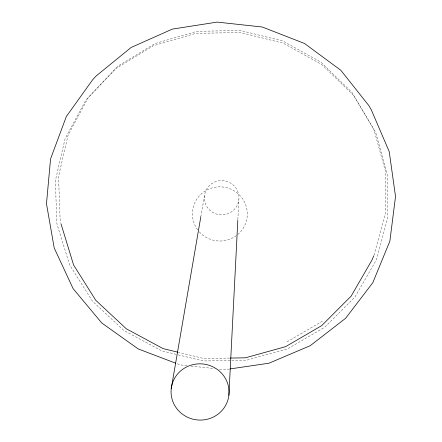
<?xml version="1.0" encoding="UTF-8"?>
<svg xmlns="http://www.w3.org/2000/svg" width="442" height="442" viewBox="0 0 442 442"><rect width="100%" height="100%" fill="white"/><g stroke="black" fill="none" stroke-linecap="round" stroke-linejoin="round"><path stroke-width="0.33" stroke-dasharray="2.21 1.66" d="M237.851 219.674L238.868 199.707A17.326 17.128 6.3 0 0 214.724 182.027A17.326 17.128 6.3 0 0 211.364 211.503A17.326 17.128 6.3 0 0 238.868 199.707M200.801 216.906L204.425 195.845M374.02 255.249L385.435 213.121L385.253 170.562L373.849 129.318L351.893 92.284L320.82 62.107L282.769 40.984L240.42 30.476L196.795 31.343L155.015 43.509L118.025 66.051L88.406 97.301L68.145 134.992L58.537 176.446L60.101 218.796L60.902 223.216M287.073 341.821L323.555 320.566M229.442 369.02L224.669 369.722L218.503 369.053M229.63 358.07L203.618 358.473L178.341 352.313M186.983 365.617L180.126 364.865L176.905 363.644M191.093 366.064L214.392 368.6M176.192 354.362L161.623 350.81L123.843 330.461L92.472 301.195L69.632 264.885L56.924 223.862L55.322 180.839L65.079 138.716L85.66 100.417L115.765 68.654L153.363 45.741L195.845 33.377L240.199 32.498L283.256 43.183L321.942 64.654L353.528 95.323L375.849 132.965L387.43 174.877L387.606 218.116L376.507 259.719L355.02 296.908L324.693 327.257L287.615 348.837L246.26 360.307L203.337 360.976L176.85 354.523M197.668 229.829A27.459 27.095 6.3 0 1 203.364 192.215A27.459 27.095 6.3 0 1 241.564 197.403A27.459 27.095 6.3 0 1 236.967 235.166M236.459 235.558A27.459 27.095 6.3 0 1 198.452 230.846"/><path stroke-width="0.66" d="M228.89 395.275A29.023 28.122 6.4 0 0 188.43 366.103A29.023 28.122 6.4 0 0 182.855 414.491A29.023 28.122 6.4 0 0 228.89 395.275L237.818 220.365M171.209 388.8L200.801 216.906M373.772 255.841L372.02 259.973L351.141 296.14L321.66 325.66L285.604 346.661L245.376 357.821L230.315 358.059M230.122 368.921L268.99 363.208L310.212 345.71L345.611 318.301L372.799 282.692L389.866 241.172L395.524 196.475L389.225 151.628L371.263 109.743L368.75 105.472L340.843 70.289L304.51 43.476L262.283 27.012L217.166 22.1L172.391 29.095L131.147 47.46L96.334 75.809L92.903 79.433L66.355 116.467L50.565 158.899L46.476 203.762L54.211 247.973L73.096 288.598L101.765 322.992L138.252 348.959L175.618 363.153M177.678 352.152L163.043 348.583L126.296 328.782L95.787 300.317L73.587 264.996L61.013 223.845"/></g></svg>
